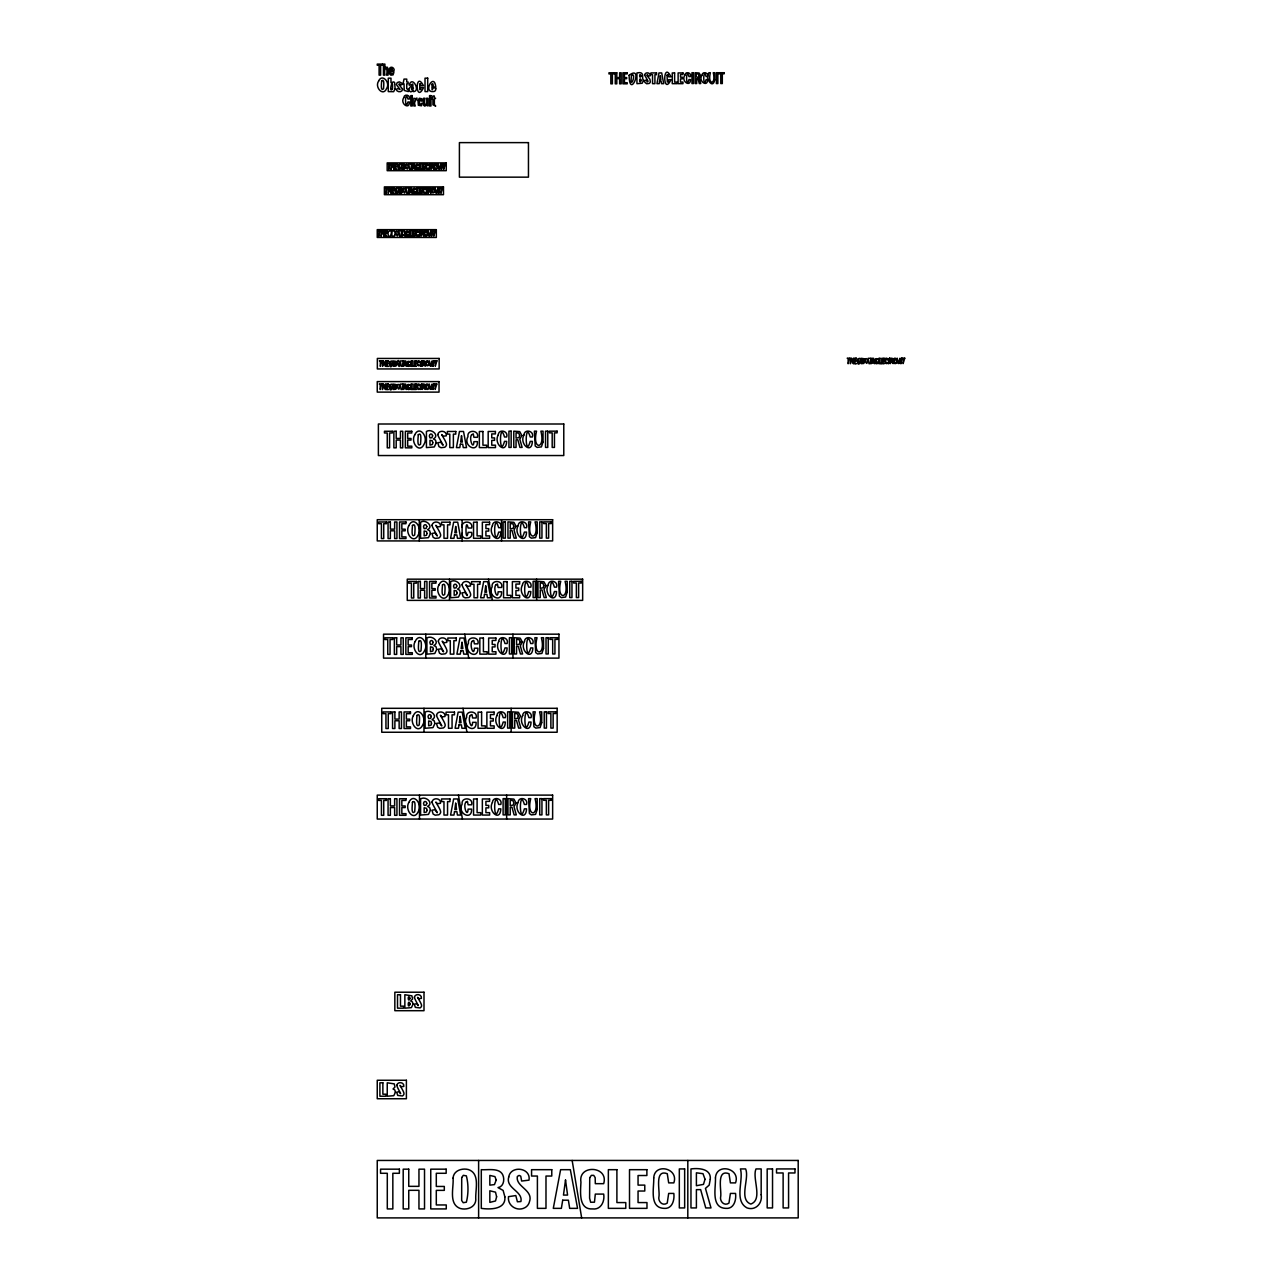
<?xml version="1.0" encoding="UTF-8"?>
<svg xmlns="http://www.w3.org/2000/svg" width="1282" height="1282" viewBox="0 0 1282 1282"><rect width="100%" height="100%" fill="white"/><g stroke="black" fill="none" stroke-linecap="round" stroke-linejoin="round"><path stroke-width="1.5" d="M462.113 527.367C460.879 519.851 473.811 520.62 471.584 528.024L468.106 528.024C465.222 515.14 465.366 545.539 468.106 532.367L471.584 532.367C473.875 539.786 460.959 540.78 462.113 533.184M488.474 579.16L492.432 600.377M572.157 1160.45L581.659 1217.9M464.757 634.173L468.715 658.115M462.978 708.305L466.92 732.246M458.459 795.112L462.417 819.054M687.809 1160.45L687.809 1217.9M536.661 579.16L536.661 600.377M512.944 634.173L512.944 658.115M511.149 708.305L511.149 732.246M506.646 795.112L506.646 819.054M501.534 519.707L501.534 540.924M478.619 1160.45L478.619 1217.9M462.113 519.707L462.113 540.924M449.485 579.16L449.485 600.377M425.784 634.173L425.784 658.115M423.989 708.305L423.989 732.246M419.278 519.707L419.278 540.924M419.486 795.112L419.486 819.054M417.98 100.333L418.349 105.252L421.474 105.797L422.307 103.073L419.551 104.707L419.406 99.916L420.48 99.243L421.009 101.038L422.307 101.038L421.874 98.762L419.358 98.249L417.98 100.333M389.375 69.34L389.52 73.843L390.834 75.173L393.077 74.869L393.878 72.401L391.154 74.036L390.786 71.231L393.895 71.231C395.481 67.706 389.824 65.238 389.375 69.34M430.768 234.269C430.127 238.949 425.368 233.388 427.884 230.68L429.326 235.567L430.768 230.68L430.768 234.269M437.915 191.499C437.274 196.162 432.515 190.617 435.031 187.909L436.473 192.797L437.915 187.909L437.915 191.499M440.704 167.509C440.063 172.173 435.303 166.612 437.819 163.904L439.261 168.791L440.704 163.904L440.704 167.509M432.226 364.409C431.585 369.088 426.842 363.527 429.342 360.819L430.8 365.707L432.226 360.819L432.226 364.409M432.13 387.581C431.473 392.244 426.73 386.683 429.246 383.991L430.688 388.863L432.13 383.991L432.13 387.581M537.206 532.655L535.588 537.607L531.341 538.136L529.402 536.773L528.569 521.886L530.732 521.886C525.892 540.78 539.898 540.78 535.059 521.886L537.206 521.886L537.206 532.655M543.039 441.937L541.405 446.889L537.158 447.418L535.219 446.056L534.386 431.169L536.549 431.169C531.726 450.062 545.731 450.062 540.892 431.169L543.039 431.169L543.039 441.937M543.52 648.484L541.885 653.435L537.639 653.964L535.7 652.602L534.866 637.715L537.03 637.715C532.206 656.608 546.212 656.608 541.373 637.715L543.52 637.715L543.52 648.484M541.725 722.615L540.107 727.567L535.844 728.096L533.905 726.734L533.072 711.847L535.251 711.847C530.411 730.74 544.417 730.74 539.578 711.847L541.725 711.847L541.725 722.615M537.206 809.407L535.588 814.374L531.341 814.903L529.402 813.525L528.569 798.638L530.732 798.638C525.892 817.531 539.898 817.531 535.059 798.638L537.206 798.638L537.206 809.407M567.221 592.092L565.602 597.059L561.356 597.588L559.401 596.21L558.567 581.323L560.747 581.323C555.907 600.216 569.913 600.216 565.074 581.323L567.221 581.323L567.221 592.092M714.699 79.901C712.84 90.093 704.715 77.641 708.93 72.721L710.372 72.721C707.151 85.317 716.494 85.317 713.257 72.721L714.699 72.721L714.699 79.901M761.171 1194.776C762.662 1203.125 755.675 1210.977 747.069 1207.932C733.721 1200.801 743.832 1180.289 740.419 1168.928L745.611 1168.928C749.762 1178.158 738.32 1199.535 750.819 1204.07C763.319 1199.551 751.877 1178.142 756.011 1168.928L761.171 1168.928L761.171 1194.776M900.06 361.78C899.419 366.444 894.676 360.899 897.192 358.191L898.634 363.078L900.06 358.191L900.06 361.78M403.814 97.656C399.567 103.602 409.695 110.268 409.391 101.967L407.964 101.967C404.824 112.608 404.743 88.746 407.964 99.034L409.391 99.034C410.865 94.948 404.038 93.378 403.814 97.656M415.849 231.93C413.926 239.141 422.371 234.702 416.586 234.846C415.048 233.148 417.868 229.302 417.916 232.619C420.48 231.962 415.961 228.965 415.849 231.93M422.996 189.159C421.073 196.37 429.534 191.931 423.749 192.076C422.211 190.377 425.031 186.531 425.063 189.848C427.627 189.191 423.108 186.194 422.996 189.159M425.784 165.17C423.861 172.381 432.306 167.942 426.521 168.07C424.983 166.372 427.803 162.526 427.851 165.843C430.415 165.186 425.896 162.189 425.784 165.17M424.422 231.93C422.499 239.141 430.944 234.702 425.159 234.846C423.621 233.148 426.441 229.302 426.489 232.619C429.053 231.962 424.534 228.965 424.422 231.93M417.307 362.069C416.185 368.687 422.836 364.328 418.06 364.985C416.522 363.287 419.342 359.441 419.39 362.758C421.954 362.101 417.419 359.104 417.307 362.069M417.195 385.241C415.288 392.452 423.733 388.013 417.948 388.158C416.41 386.443 419.23 382.597 419.278 385.93C421.842 385.273 417.307 382.276 417.195 385.241M431.569 189.159C430.432 195.809 437.114 191.371 432.322 192.076C430.784 190.377 433.604 186.531 433.637 189.848C436.2 189.191 431.681 186.194 431.569 189.159M434.358 165.17C432.435 172.381 440.88 167.942 435.095 168.07C433.556 166.372 436.377 162.526 436.425 165.843C438.989 165.186 434.47 162.189 434.358 165.17M425.88 362.069C424.759 368.687 431.409 364.328 426.634 364.985C425.095 363.287 427.916 359.441 427.964 362.758C430.528 362.101 425.993 359.104 425.88 362.069M425.768 385.241C423.861 392.452 432.306 388.013 426.521 388.158C424.983 386.443 427.803 382.597 427.851 385.93C430.415 385.273 425.88 382.276 425.768 385.241M492.432 525.636C487.32 534.45 500.3 545.779 500.813 532.094L498.666 532.094C493.394 550.667 493.314 509.595 498.666 527.703L500.813 527.703C503.009 521.582 492.769 519.21 492.432 525.636M498.265 434.918C493.137 443.732 506.134 455.062 506.646 441.377L504.499 441.377C499.211 459.95 499.147 418.877 504.499 436.986L506.646 436.986C508.842 430.864 498.602 428.492 498.265 434.918M498.746 641.465C493.618 650.278 506.614 661.608 507.127 647.923L504.98 647.923C499.692 666.496 499.627 625.424 504.98 643.532L507.127 643.532C509.323 637.41 499.083 635.039 498.746 641.465M496.951 715.596C491.823 724.41 504.82 735.74 505.332 722.054L503.185 722.054C497.913 740.627 497.833 699.555 503.185 717.664L505.332 717.664C507.528 711.542 497.288 709.17 496.951 715.596M492.432 802.404C487.32 811.218 500.3 822.531 500.813 808.846L498.666 808.846C493.394 827.435 493.314 786.347 498.666 804.455L500.813 804.455C503.009 798.333 492.769 795.962 492.432 802.404M518.152 525.636C513.04 534.45 526.021 545.779 526.533 532.094L524.386 532.094C519.114 550.667 519.034 509.595 524.386 527.703L526.533 527.703C528.729 521.582 518.489 519.21 518.152 525.636M523.985 434.918C518.857 443.732 531.854 455.062 532.367 441.377L530.219 441.377C524.931 459.95 524.867 418.877 530.219 436.986L532.367 436.986C534.562 430.864 524.322 428.492 523.985 434.918M522.447 585.089C517.319 593.903 530.315 605.216 530.828 591.531L528.681 591.531C523.409 610.12 523.328 569.032 528.681 587.14L530.828 587.14C533.024 581.018 522.784 578.647 522.447 585.089M524.466 641.465C519.338 650.278 532.334 661.608 532.847 647.923L530.7 647.923C525.428 666.496 525.348 625.424 530.7 643.532L532.847 643.532C535.043 637.41 524.803 635.039 524.466 641.465M522.671 715.596C517.543 724.41 530.54 735.74 531.052 722.054L528.905 722.054C523.633 740.627 523.553 699.555 528.905 717.664L531.052 717.664C533.248 711.542 523.008 709.17 522.671 715.596M518.152 802.404C513.04 811.218 526.021 822.531 526.533 808.846L524.386 808.846C519.114 827.435 519.034 786.347 524.386 804.455L526.533 804.455C528.729 798.333 518.489 795.962 518.152 802.404M548.167 585.089C543.039 593.903 556.035 605.216 556.548 591.531L554.401 591.531C549.129 610.12 549.049 569.032 554.401 587.14L556.548 587.14C558.744 581.018 548.504 578.647 548.167 585.089M684.844 75.221C680.598 81.167 690.726 87.833 690.437 79.532L688.995 79.532C685.854 90.173 685.774 66.311 688.995 76.599L690.437 76.599C691.895 72.513 685.069 70.943 684.844 75.221M701.991 75.221C697.745 81.167 707.872 87.833 707.584 79.532L706.142 79.532C703.001 90.173 702.921 66.311 706.142 76.599L707.584 76.599C709.042 72.513 702.216 70.943 701.991 75.221M653.724 1177.934C654.205 1187.436 648.868 1207.836 663.996 1208.365C672.297 1209.198 674.685 1199.952 673.819 1193.43L668.675 1193.43L667.233 1203.109C662.49 1206.49 657.666 1201.25 658.996 1196.282C659.893 1190.465 654.429 1168.799 667.281 1173.735L668.675 1182.885L673.819 1182.885C679.091 1168.19 654.525 1162.518 653.724 1177.934M715.452 1177.934C715.933 1187.436 710.597 1207.836 725.724 1208.365C734.025 1209.198 736.413 1199.952 735.548 1193.43L730.403 1193.43L728.961 1203.109C724.218 1206.49 719.41 1201.25 720.724 1196.282C721.622 1190.465 716.157 1168.799 729.009 1173.735L730.403 1182.885L735.548 1182.885C740.82 1168.19 716.253 1162.518 715.452 1177.934M885.141 359.441C883.218 366.652 891.679 362.213 885.894 362.357C884.356 360.659 887.176 356.813 887.224 360.13C889.788 359.473 885.253 356.476 885.141 359.441M893.714 359.441C891.791 366.652 900.252 362.213 894.467 362.357C892.929 360.659 895.749 356.813 895.798 360.13C898.362 359.473 893.826 356.476 893.714 359.441M390.85 68.956L390.786 70.446L392.452 70.446L392.18 68.411L390.85 68.956M406.955 231.898C406.522 235.872 407.147 235.6 408.894 234.173C409.615 236.321 406.009 237.122 405.769 234.959C403.958 227.827 412.099 233.18 406.955 231.898M414.102 189.127C413.669 193.101 414.294 192.829 416.041 191.403C416.762 193.534 413.173 194.351 412.916 192.188C411.105 185.105 419.23 190.361 414.102 189.127M416.89 165.138C416.458 169.112 417.083 168.823 418.829 167.397C419.551 169.544 415.945 170.346 415.705 168.182C413.894 161.099 422.018 166.356 416.89 165.138M408.413 362.037C407.98 366.011 408.621 365.739 410.352 364.312C411.073 366.46 407.484 367.261 407.243 365.098C405.4 357.95 413.573 363.335 408.413 362.037M408.317 385.209C407.884 389.183 408.509 388.911 410.256 387.485C410.977 389.616 407.372 390.417 407.131 388.254C405.32 381.155 413.445 386.459 408.317 385.209M471.6 434.822C468.651 438.428 473.443 450.927 473.923 441.649L477.417 441.649C477.978 453.7 462.642 445.96 467.946 436.649C466.712 429.133 479.644 429.903 477.417 437.306L473.923 437.306L473.266 433.845L471.6 434.822M472.08 641.369C469.132 644.974 473.923 657.474 474.404 648.195L477.898 648.195C478.458 660.246 463.123 652.506 468.427 643.195C467.193 635.68 480.125 636.449 477.898 643.852L474.404 643.852L473.747 640.391L472.08 641.369M470.286 715.5C467.337 719.106 472.129 731.605 472.625 722.327L476.103 722.327C476.664 734.378 461.328 726.638 466.632 717.327C465.398 709.827 478.33 710.581 476.103 717.984L472.625 717.984L471.952 714.523L470.286 715.5M465.783 802.292C462.818 805.913 467.626 818.413 468.106 809.118L471.584 809.118C472.145 821.169 456.809 813.429 462.113 804.135C460.879 796.619 473.811 797.388 471.584 804.792L468.106 804.792L467.449 801.314L465.783 802.292M495.781 584.977C492.833 588.598 497.64 601.098 498.121 591.803L501.599 591.803C502.159 603.854 486.823 596.114 492.128 586.819C490.894 579.304 503.826 580.073 501.599 587.477L498.121 587.477L497.448 583.999L495.781 584.977M589.736 1177.709L589.592 1198.141L590.633 1202.244L594.463 1202.196L595.313 1194.087L603.678 1194.087C604.944 1201.218 601.018 1210.048 592.54 1208.926C578.134 1209.807 580.586 1191.154 580.938 1182.1C577.99 1164.072 609.03 1165.915 603.678 1183.671L595.313 1183.671L595.168 1177.613L593.726 1175.354L591.371 1175.354L589.736 1177.709M667.073 75.157L667.329 81.968L668.387 81.968L668.627 79.708L670.951 79.708C662.762 97.079 662.618 59.661 670.951 76.808L668.627 76.808L668.178 74.5L667.073 75.157M876.263 359.409C875.814 363.383 876.455 363.11 878.186 361.684C878.907 363.816 875.318 364.617 875.077 362.469C873.298 355.402 881.343 360.611 876.263 359.409M395.176 234.574L394.519 235.952L391.891 236.16L391.891 230.792L394.712 231.225L395.176 234.574M402.324 191.803L401.667 193.181L399.039 193.39L399.039 188.021L401.859 188.454L402.324 191.803M405.112 167.798L404.455 169.176L401.827 169.384L401.827 164.016L404.647 164.449L405.112 167.798M396.635 364.713L395.978 366.091L393.366 366.299L393.366 360.931L396.17 361.364L396.635 364.713M396.523 387.869L395.882 389.247L393.254 389.456L393.254 384.087L396.058 384.536L396.523 387.869M436.249 442.819L434.278 446.969L426.425 447.594L426.425 431.473C431.601 428.108 439.918 435.72 433.38 438.941L435.511 440.111L436.249 442.819M430.415 533.536L428.46 537.687L420.592 538.312L420.592 522.191C425.768 518.825 434.085 526.437 427.563 529.658L429.694 530.828L430.415 533.536M395.433 1092.232L393.798 1095.693L387.244 1096.222L387.244 1082.793L394.279 1083.883L394.968 1087.056L393.045 1088.995L394.824 1089.988L395.433 1092.232M436.729 649.365L434.774 653.516L426.906 654.14L426.906 638.019C432.082 634.654 440.399 642.266 433.861 645.487L435.992 646.657L436.729 649.365M413.044 1004.191L411.41 1007.652L404.856 1008.165L404.856 994.736L411.891 995.842L412.58 999.015L410.657 1000.954L412.435 1001.947L413.044 1004.191M434.935 723.497L432.979 727.647L425.111 728.272L425.111 712.151C430.287 708.786 438.604 716.398 432.066 719.619L434.197 720.805L434.935 723.497M430.415 810.304L428.46 814.439L420.592 815.064L420.592 798.958C425.768 795.577 434.085 803.205 427.563 806.41L429.694 807.596L430.415 810.304M460.43 592.989L458.475 597.124L450.607 597.765L450.607 581.643C455.783 578.262 464.1 585.89 457.578 589.095L459.693 590.281L460.43 592.989M504.884 1196.907C506.005 1209.727 489.868 1209.599 481.295 1208.365L481.295 1169.681C488.362 1170.194 501.23 1167.085 503.441 1176.876C504.451 1181.123 502.977 1186.892 498.009 1187.597L503.121 1190.417L504.884 1196.907M643.5 80.494L642.186 83.25L636.946 83.667L636.946 72.93C645.519 71.183 641.08 77.689 643.5 80.494M864.469 362.069L863.812 363.463L861.2 363.671L861.2 358.303L864.004 358.736L864.469 362.069M378.623 81.103C374.328 87.176 383.206 96.871 386.523 88.666C390.834 82.593 381.956 72.978 378.623 81.103M395.128 88.811L393.654 91.679L388.27 91.599L388.27 78.17L390.978 78.17L390.978 82.721L393.574 81.92A1.715 1.715 0 0 1 394.648 82.689L395.128 88.811M387.981 231.962C388.206 244.862 395.545 226.305 387.981 231.962M395.128 189.191C395.353 202.091 402.692 183.534 395.128 189.191M397.917 165.186C398.141 178.102 405.481 159.545 397.917 165.186M389.44 362.101C389.664 375.001 397.003 356.444 389.44 362.101M389.327 385.257C389.568 398.173 396.907 379.616 389.327 385.257M414.663 434.983C410.288 442.146 419.502 454.469 424.134 444.053C428.541 436.89 419.31 424.679 414.663 434.983M408.83 525.7C404.455 532.863 413.669 545.187 418.317 534.77C422.707 527.607 413.477 515.396 408.83 525.7M415.144 641.529C410.769 648.692 419.983 661.015 424.614 650.599C429.021 643.436 419.791 631.225 415.144 641.529M413.349 715.66C408.974 722.84 418.188 735.147 422.836 724.731C427.227 717.583 417.996 705.356 413.349 715.66M408.83 802.468C404.455 809.631 413.669 821.954 418.317 811.538C422.707 804.375 413.477 792.164 408.83 802.468M438.845 585.153C434.47 592.316 443.684 604.639 448.331 594.223C452.722 587.06 443.492 574.849 438.845 585.153M453.059 1178.094C453.924 1187.597 448.203 1204.391 460.494 1208.557C466.92 1210.224 475.334 1207.436 475.814 1199.872C474.949 1190.401 480.718 1173.575 468.315 1169.537C461.953 1167.902 453.556 1170.578 453.059 1178.094M629.109 75.269C629.558 101.086 644.237 63.972 629.109 75.269M857.273 359.473C857.498 372.373 864.837 353.816 857.273 359.473M422.964 232.122C421.682 235.103 421.714 229.141 422.964 232.122M430.127 189.351C428.829 192.332 428.877 186.371 430.127 189.351M432.899 165.346C431.617 168.327 431.649 162.365 432.899 165.346M424.438 362.261C423.156 365.242 423.188 359.281 424.438 362.261M424.326 385.417C423.044 388.398 423.076 382.453 424.326 385.417M519.643 435.479L519.002 437.595L516.053 438.172L516.053 432.787L518.793 433.156L519.643 435.479M513.81 526.197L513.169 528.312L510.22 528.889L510.22 523.505L512.976 523.873L513.81 526.197M520.123 642.026L519.482 644.141L516.534 644.718L516.534 639.333L519.274 639.702L520.123 642.026M518.329 716.157L517.688 718.273L514.739 718.849L514.739 713.465L517.479 713.834L518.329 716.157M513.81 802.949L513.169 805.08L510.22 805.641L510.22 800.272L512.976 800.625L513.81 802.949M543.824 585.634L543.183 587.765L540.235 588.326L540.235 582.957L542.975 583.31L543.824 585.634M699.091 75.59C698.914 78.891 694.556 77.064 696.703 73.795L698.53 74.036L699.091 75.59M705.02 1179.28L703.481 1184.376L696.398 1185.722L696.398 1172.822L703.001 1173.687L705.02 1179.28M892.272 359.633C890.99 362.598 891.022 356.652 892.272 359.633M435.752 88.843L435.543 90.125A2.324 2.324 0 0 1 434.454 91.359C421.714 94.115 434.181 71.391 435.752 86.984L431.906 86.984L432.226 89.756L433.268 87.913L435.752 87.913L435.752 88.843M395.705 231.802C398.157 242.651 399.407 227.811 395.705 231.802M402.852 189.031C405.336 199.832 406.554 185.057 402.852 189.031M405.641 165.025C408.077 175.826 409.375 161.067 405.641 165.025M397.18 361.941L398.862 365.354L398.157 364.521C400.593 371.796 399.503 355.771 397.18 361.941M397.067 385.097C399.551 395.914 400.769 381.123 397.067 385.097M437.851 434.518C437.354 435.864 447.53 451.777 440.8 442.258L437.755 442.723L438.973 446.617L441.008 447.69L444.63 447.29A3.782 3.782 0 0 0 446.489 444.854C447.098 442.034 438.22 430.351 443.235 436.217L446.296 435.832C447.194 430.56 438.636 429.582 437.851 434.518M432.034 525.235C431.537 526.582 441.697 542.494 434.983 532.975L431.938 533.44L433.156 537.334L435.191 538.408L438.797 538.007A3.782 3.782 0 0 0 440.655 535.572C441.264 532.751 432.387 521.069 437.402 526.934L440.463 526.549C441.377 521.277 432.819 520.3 432.034 525.235M396.779 1085.309C397.116 1087.713 403.381 1097.793 399.231 1091.767L396.699 1092.152L397.708 1095.405L402.42 1095.966A3.157 3.157 0 0 0 403.974 1093.931C404.487 1091.575 397.083 1081.848 401.266 1086.735L403.814 1086.415C404.567 1082.024 397.436 1081.207 396.779 1085.309M438.332 641.064C437.835 642.41 448.011 658.323 441.28 648.804L438.252 649.269L439.47 653.163L441.489 654.237L445.11 653.836A3.782 3.782 0 0 0 446.969 651.4C447.578 648.58 438.7 636.898 443.716 642.763L446.777 642.378C447.674 637.106 439.117 636.128 438.332 641.064M414.39 997.268C414.727 999.672 420.977 1009.751 416.842 1003.726L414.31 1004.11L415.32 1007.364L420.031 1007.924A3.157 3.157 0 0 0 421.586 1005.889C422.082 1003.534 414.695 993.806 418.861 998.694L421.425 998.374C422.179 993.983 415.048 993.165 414.39 997.268M436.553 715.196C436.056 716.542 446.216 732.455 439.502 722.936L436.457 723.401L437.675 727.295L439.694 728.384L443.316 727.968A3.782 3.782 0 0 0 445.175 725.532C445.783 722.711 436.906 711.029 441.921 716.894L444.982 716.51C445.896 711.238 437.322 710.26 436.553 715.196M432.034 801.987C431.537 803.333 441.697 819.262 434.983 809.743L431.938 810.192L433.156 814.086L435.191 815.176L438.797 814.775A3.782 3.782 0 0 0 440.655 812.339C441.264 809.503 432.387 797.821 437.402 803.686L440.463 803.317C441.377 798.029 432.819 797.051 432.034 801.987M462.049 584.672C461.552 586.018 471.712 601.947 464.997 592.428L461.953 592.877L463.171 596.771L465.19 597.861L468.811 597.46A3.782 3.782 0 0 0 470.67 595.024C471.279 592.188 462.401 580.506 467.417 586.371L470.478 586.002C471.391 580.714 462.818 579.736 462.049 584.672M508.746 1176.972C505.284 1188.382 523.136 1191.09 520.925 1201.538L517.399 1201.779L515.813 1195.561L508.505 1196.667C507.207 1205.753 517.255 1211.971 524.979 1207.644A9.086 9.086 0 0 0 529.45 1201.795C533.729 1189.952 515.284 1186.779 517.351 1176.411L519.114 1175.418L520.732 1176.139L521.646 1181.043L529.001 1180.145C531.165 1167.469 510.621 1165.114 508.746 1176.972M644.574 74.949L648.083 81.247L647.218 81.984L646.545 80.125L644.509 80.429L644.894 82.368L646.673 83.747L649.093 83.474A2.516 2.516 0 0 0 650.327 81.856L649.926 79.26L646.817 75.35L647.458 74.516L648.163 76.087L650.198 75.83C650.807 72.321 645.102 71.664 644.574 74.949M865.013 359.313C867.465 370.097 868.715 355.338 865.013 359.313M381.635 80.91C381.715 82.256 380.161 92 383.526 88.875C383.462 87.545 384.953 77.785 381.635 80.91M396.33 189.111L396.699 192.621L396.33 189.111M399.119 165.106L399.487 168.631L399.119 165.106M390.641 362.021L391.01 365.53L390.641 362.021M390.529 385.193L390.914 388.702L390.529 385.193M418.269 434.758C418.365 436.377 416.506 448.075 420.528 444.309C420.464 442.723 422.243 431.008 418.269 434.758M412.435 525.476C412.548 527.094 410.673 538.793 414.711 535.027C414.631 533.44 416.426 521.726 412.435 525.476M418.749 641.304C418.845 642.923 416.987 654.621 421.009 650.855C420.945 649.269 422.723 637.555 418.749 641.304M416.954 715.436C417.051 717.055 415.192 728.753 419.23 724.987C419.15 723.401 420.945 711.702 416.954 715.436M412.435 802.244C412.548 803.846 410.673 815.56 414.711 811.794C414.631 810.192 416.426 798.494 412.435 802.244M442.45 584.929C442.562 586.531 440.688 598.245 444.726 594.479C444.646 592.877 446.44 581.179 442.45 584.929M461.712 1177.565L461.664 1200.481L463.235 1202.708L466.344 1202.196C468.523 1194.039 468.523 1184.007 466.344 1175.85L463.315 1175.338L461.712 1177.565M631.513 75.125C629.318 92.657 637.17 72.161 631.513 75.125M858.475 359.393L858.844 362.902L858.475 359.393M411.794 84.628L409.198 85.221C412.179 74.677 421.073 91.695 413.285 91.599C413.621 88.698 411.121 93.73 409.567 91.038C407.772 88.618 410.544 86.006 412.948 85.67L412.724 83.987L411.794 84.628M419.727 84.163L419.807 89.676L420.817 89.532L420.881 87.689L423.493 87.689C415.352 104.563 414.903 69.308 423.493 85.75L420.881 85.75L420.592 83.779L419.727 84.163M401.17 191.771C400.032 194.383 400.256 189.079 401.17 191.771M403.958 167.782C402.82 170.394 403.029 165.074 403.958 167.782M395.481 364.681C394.343 367.293 394.568 361.989 395.481 364.681M395.385 387.853C394.247 390.465 394.455 385.145 395.385 387.853M432.803 442.755L432.355 444.517L429.983 445.11L429.983 440.271L432.338 440.848L432.803 442.755M426.986 533.472L426.521 535.235L424.15 535.828L424.15 530.988L426.521 531.565L426.986 533.472M433.284 649.301L432.835 651.064L430.464 651.657L430.464 646.817L432.835 647.394L433.284 649.301M431.489 723.433L431.04 725.195L428.669 725.788L428.669 720.949L431.04 721.526L431.489 723.433M426.986 810.24L426.521 811.987L424.15 812.58L424.15 807.756L426.521 808.317L426.986 810.24M410.176 1004.143C407.323 1010.665 407.868 997.38 410.176 1004.143M457.001 592.925L456.536 594.672L454.165 595.265L454.165 590.441L456.536 591.002L457.001 592.925M496.615 1196.763L495.525 1200.962L489.836 1202.388L489.836 1190.786L495.509 1192.164L496.615 1196.763M641.208 80.446C638.917 85.67 639.349 75.029 641.208 80.446M863.331 362.053C862.177 364.665 862.401 359.345 863.331 362.053M423.701 232.122L423.797 236.096L422.355 233.564L421.009 236.096L421.009 230.68L422.996 230.824L423.701 232.122M430.848 189.351L430.944 193.326L429.518 190.794L428.172 193.326L428.172 187.909L430.159 188.053L430.848 189.351M433.637 165.346L433.733 169.32L432.29 166.788L430.944 169.32L430.944 163.904L432.931 164.064L433.637 165.346M425.159 362.261L425.255 366.235L423.829 363.703L422.483 366.235L422.483 360.819L424.47 360.963L425.159 362.261M425.063 385.417L425.159 389.408L423.717 386.86L422.371 389.408L422.371 383.991L424.358 384.135L425.063 385.417M521.822 435.479L519.819 439.261L522.127 447.418L519.947 447.418L517.816 439.79L516.053 439.79L516.053 447.418L513.778 447.418L513.778 431.169L519.739 431.601L521.822 435.479M516.005 526.197L514.002 529.979L516.309 538.136L514.114 538.136L511.983 530.508L510.22 530.508L510.22 538.136L507.96 538.136L507.96 521.886L513.922 522.319L516.005 526.197M522.319 642.026L520.3 645.808L522.607 653.964L520.428 653.964L518.297 646.336L516.534 646.336L516.534 653.964L514.258 653.964L514.258 637.715L520.22 638.148L522.319 642.026M520.524 716.157L518.505 719.939L520.812 728.096L518.633 728.096L516.502 720.468L514.739 720.468L514.739 728.096L512.48 728.096L512.48 711.847L518.425 712.279L520.524 716.157M516.005 802.949L514.002 806.747L516.309 814.887L514.114 814.887L511.983 807.259L510.22 807.259L510.22 814.887L507.96 814.887L507.96 798.638L513.922 799.087L516.005 802.949M546.02 585.634L544.017 589.432L546.324 597.572L544.129 597.572L541.998 589.944L540.235 589.944L540.235 597.572L537.975 597.572L537.975 581.323L543.937 581.772L546.02 585.634M700.549 75.59L699.219 78.122L700.757 83.554L699.299 83.554L697.873 78.474L696.703 78.474L696.703 83.554L695.197 83.554L695.197 72.721L699.171 73.01L700.549 75.59M710.276 1179.28L709.17 1185.113L705.453 1188.382L710.997 1207.932L705.741 1207.932L700.645 1189.632L696.398 1189.632L696.398 1207.932L690.966 1207.932L690.966 1168.928C698.498 1167.934 711.334 1168.559 710.276 1179.28M892.993 359.633L893.105 363.607L891.663 361.059L890.317 363.607L890.317 358.191L892.304 358.335L892.993 359.633M392.42 88.955C388.174 94.355 393.446 74.244 392.42 88.955M432.002 84.227L431.906 85.718L433.268 85.718L432.931 83.859L432.002 84.227M402.548 89.163C402.452 92.657 396.875 92.496 396.154 89.371L397.997 88.554L400.032 89.452L396.362 84.5L397.244 82.593L399.327 81.856L401.987 83.282L402.436 84.324L400.657 85.125L399.68 83.795L398.798 84.291L402.548 89.163M413.525 165.442L413.814 167.541L413.525 165.442M410.737 189.448L410.464 191.547L410.737 189.448M405.064 362.357L405.336 364.457L405.064 362.357M404.952 385.529L405.24 387.613L404.952 385.529M461.52 435.784L460.655 442.066L462.369 442.066L461.52 435.784M455.687 526.501L454.838 532.783L456.552 532.783L455.687 526.501M462.001 642.33L461.135 648.612L462.85 648.612L462.001 642.33M460.206 716.462L459.357 722.744L461.055 722.744L460.206 716.462M455.687 803.253L454.838 809.535L456.552 809.535L455.687 803.253M485.702 585.938L484.852 592.22L486.551 592.22L485.702 585.938M660.342 75.798L659.781 79.981L660.919 79.981L660.342 75.798M565.522 1180.001L563.471 1195.08L567.573 1195.08L565.522 1180.001M872.898 359.729L873.186 361.828L872.898 359.729M403.894 165.458C403.045 167.766 402.852 163.295 403.894 165.458M401.122 189.464C400.144 191.787 400.112 187.284 401.122 189.464M395.433 362.373C394.471 364.681 394.423 360.21 395.433 362.373M395.321 385.529C394.359 387.869 394.327 383.366 395.321 385.529M432.627 435.8L431.906 437.691L429.983 437.931C427.739 434.342 432.114 432.194 432.627 435.8M426.81 526.517L426.089 528.408L424.15 528.649C421.922 525.059 426.281 522.912 426.81 526.517M433.108 642.346L432.403 644.237L430.464 644.477C428.22 640.888 432.595 638.74 433.108 642.346M431.313 716.478L430.608 718.369L428.669 718.609C426.425 715.019 430.8 712.872 431.313 716.478M426.81 803.269L426.089 805.16L424.15 805.4C421.922 801.827 426.281 799.68 426.81 803.269M456.809 585.954L456.104 587.845L454.165 588.085C451.937 584.512 456.296 582.365 456.809 585.954M410.032 998.341C407.884 1004.11 407.404 992.957 410.032 998.341M641.096 75.814C639.365 80.413 638.981 71.504 641.096 75.814M496.198 1180.049L494.467 1184.584L489.836 1185.161L489.836 1175.418L494.948 1176.604L496.198 1180.049M863.267 359.729C862.225 362.069 862.289 357.566 863.267 359.729M411.538 88.25C410.897 91.294 414.743 89.339 412.948 86.856L411.538 88.25M413.141 168.246L411.826 169.384L412.852 164.016L414.198 164.016L415.208 169.384L413.141 168.246M403.205 235.023L401.891 236.16L402.917 230.792L404.263 230.792L405.256 236.16L403.205 235.023M410.352 192.252L409.054 193.39L410.064 188.021L411.41 188.021L412.419 193.39L410.352 192.252M404.663 365.162L403.365 366.299L404.375 360.931L405.721 360.931L406.731 366.299L404.663 365.162M404.567 388.334L403.253 389.456L404.263 384.087L405.625 384.087L406.618 389.456L404.567 388.334M460.35 444.197L459.789 447.594L456.424 447.594L459.469 431.473L463.523 431.473L466.536 447.594L463.251 447.594L462.706 444.197L460.35 444.197M454.517 534.914L453.956 538.312L450.591 538.312L453.636 522.191L457.706 522.191L460.703 538.312L457.418 538.312L456.889 534.914L454.517 534.914M460.831 650.743L460.27 654.14L456.905 654.14L459.95 638.019L464.004 638.019L467.017 654.14L463.731 654.14L463.187 650.743L460.831 650.743M459.036 724.875L458.475 728.272L455.11 728.272L458.155 712.151L462.209 712.151L465.222 728.272L461.937 728.272L461.392 724.875L459.036 724.875M484.532 594.351L483.971 597.765L480.606 597.765L483.651 581.643L487.705 581.643L490.718 597.765L487.432 597.765L486.904 594.351L484.532 594.351M454.517 811.666L453.956 815.064L450.591 815.064L453.636 798.958L457.706 798.958L460.703 815.064L457.418 815.064L456.889 811.666L454.517 811.666M659.557 81.407L659.188 83.667L656.945 83.667L658.98 72.93L661.688 72.93L663.691 83.667L661.496 83.667L661.143 81.407L659.557 81.407M562.702 1200.192L561.372 1208.365L553.295 1208.365L560.603 1169.681L570.346 1169.681L577.557 1208.365L569.673 1208.365L568.391 1200.192L562.702 1200.192M872.497 362.534L871.199 363.671L872.209 358.303L873.571 358.303L874.564 363.671L872.497 362.534M415.688 98.762L413.83 98.249L413.83 105.989L415.256 105.989C412.964 101.326 416.874 100.108 417.067 98.169A1.731 1.731 0 0 0 415.688 98.762M385.786 67.433L384.904 68.09L384.904 64.1L383.446 64.1L383.446 75.141L384.904 75.141C383.414 65.799 388.446 66.344 386.603 75.141L388.061 75.141L388.061 68.763L387.292 67.209L385.786 67.433M426.569 105.22L424.679 106.102L423.621 105.252L423.525 98.249L424.951 98.249C423.204 106.839 427.98 107.48 426.569 98.249L427.996 98.249L427.996 105.989L426.569 105.22M408.317 89.452L406.747 88.73L406.747 83.795L408.109 83.795L408.109 82.016L406.747 82.016L406.747 79.099L404.006 79.099L403.077 83.795L404.006 83.795L404.231 90.477L408.317 91.567L408.317 89.452M435.576 106.021L432.947 104.771L432.915 99.211L432.098 99.211L432.915 95.99L434.342 95.99L434.342 98.249L435.592 98.249L434.342 99.211L434.374 104.547L435.576 106.021M382.469 64.1L377.245 64.1L377.245 65.238L379.103 65.238L379.103 75.141L380.642 75.141L380.642 65.238L382.469 65.238L382.469 64.1M693.434 72.721L691.96 72.721L691.96 83.554L693.434 83.554L693.434 72.721M717.856 72.721L716.366 72.721L716.366 83.554L717.856 83.554L717.856 72.721M724.09 72.721L718.962 72.721L718.962 73.843L720.788 73.843L720.788 83.554L722.311 83.554L722.311 73.843L724.09 73.843L724.09 72.721M614.19 72.786L608.966 72.786L608.966 73.923L610.841 73.923L610.841 83.827L612.379 83.827L612.379 73.923L614.19 73.923L614.19 72.786M616.802 72.786L615.264 72.786L615.264 83.827L616.802 83.827L616.802 78.667L619.639 78.667L619.639 83.827L621.177 83.827L621.177 72.786L619.639 72.786L619.639 77.561L616.802 77.561L616.802 72.786M627.186 72.786L622.908 72.786L622.908 83.827L627.218 83.827L627.218 82.721L624.446 82.721L624.446 78.683L626.674 78.683L626.674 77.577L624.446 77.577L624.446 73.923L627.186 73.923L627.186 72.786M656.528 72.93L650.919 72.93L650.919 74.693L652.538 74.693L652.538 83.667L654.926 83.667L654.926 74.693L656.528 74.693L656.528 72.93M674.62 72.93L672.249 72.93L672.249 83.667L677.088 83.667L677.088 82.064L674.62 82.064L674.62 72.93M682.953 72.93L678.114 72.93L678.114 83.667L682.969 83.667L682.969 82.064L680.486 82.064L680.486 78.859L682.361 78.859L682.361 77.208L680.486 77.208L680.486 74.548L682.953 74.548L682.953 72.93M427.707 78.17L425.015 78.17L425.015 91.599L427.707 91.599L427.707 78.17M412.243 95.605L410.817 95.605L410.817 97.112L412.243 97.112L412.243 95.605M430.976 95.605L429.55 95.605L429.55 97.112L430.976 97.112L430.976 95.605M412.243 98.249L410.817 98.249L410.817 105.989L412.243 105.989L412.243 98.249M430.976 98.249L429.55 98.249L429.55 105.989L430.976 105.989L430.976 98.249M528.456 142.623L459.405 142.623L459.405 177.156L528.456 177.156L528.456 142.623M446.264 162.894L387.18 162.894L387.18 170.682L446.264 170.682L446.264 162.894M390.449 163.936L387.837 163.936L388.783 164.513L388.783 169.464L390.449 163.936M391.763 163.936L390.978 169.464L391.763 166.884L393.173 166.884L393.943 169.464L393.943 163.936L393.173 166.323L391.763 166.323L391.763 163.936M396.955 163.936L394.808 163.936L394.808 169.464L396.971 169.464L395.577 168.92L395.577 166.884L396.699 166.884L395.577 164.513L396.955 163.936M411.618 164.016L408.814 164.016L409.615 169.384L410.817 169.384L411.618 164.016M420.672 164.016L419.47 164.016L419.47 169.384L421.89 169.384L420.672 168.583L420.672 164.016M424.823 164.016L422.419 164.016L422.419 169.384L424.839 169.384L423.605 168.583L423.605 166.981L424.534 166.981L423.605 164.833L424.823 164.016M430.079 163.904L429.326 169.32L430.079 163.904M442.274 163.904L441.537 169.32L442.274 163.904M445.399 163.904L442.835 163.904L443.748 164.465L443.748 169.32L445.399 163.904M443.476 186.884L384.392 186.884L384.392 194.688L443.476 194.688L443.476 186.884M387.661 187.941L385.049 187.941L385.994 188.518L385.994 193.47L387.661 187.941M388.975 187.941L388.206 193.47L388.975 190.89L390.385 190.89L391.154 193.47L391.154 187.941L390.385 190.329L388.975 190.329L388.975 187.941M394.167 187.941L392.02 187.941L392.02 193.47L394.183 193.47L392.789 192.909L392.789 190.89L393.911 190.89L392.789 188.518L394.167 187.941M408.83 188.021L406.025 188.021L406.843 193.39L408.029 193.39L408.83 188.021M417.884 188.021L416.698 188.021L416.698 193.39L419.118 193.39L417.884 192.588L417.884 188.021M422.05 188.021L419.631 188.021L419.631 193.39L422.05 193.39L420.817 192.588L420.817 190.986L421.746 190.986L420.817 188.823L422.05 188.021M427.291 187.909L426.553 193.326L427.291 187.909M439.502 187.909L438.748 193.326L439.502 187.909M442.611 187.909L440.047 187.909L440.96 188.47L440.96 193.326L442.611 187.909M436.329 229.654L377.245 229.654L377.245 237.458L436.329 237.458L436.329 229.654M380.514 230.712L377.902 230.712L378.831 231.289L378.831 236.241L380.514 230.712M381.812 230.712L381.042 236.241L381.812 233.661L383.238 233.661L384.007 236.241L384.007 230.712L383.238 233.1L381.812 233.1L381.812 230.712M387.02 230.712L384.872 230.712L384.872 236.241L387.036 236.241L385.642 235.696L385.642 233.661L386.763 233.661L385.642 231.289L387.02 230.712M401.683 230.792L398.878 230.792L399.68 236.16L400.881 236.16L401.683 230.792M410.721 230.792L409.535 230.792L409.535 236.16L411.955 236.16L410.721 235.359L410.721 230.792M414.887 230.792L412.483 230.792L412.483 236.16L414.903 236.16L413.669 235.359L413.669 233.757L414.599 233.757L413.669 231.593L414.887 230.792M420.143 230.68L419.39 236.096L420.143 230.68M432.338 230.68L431.601 236.096L432.338 230.68M435.463 230.68L432.899 230.68L433.813 231.241L433.813 236.096L435.463 230.68M849.822 358.223L847.21 358.223L848.139 358.8L848.139 363.751L849.822 358.223M851.12 358.223L850.351 363.751L851.12 361.155L852.546 361.155L853.315 363.751L853.315 358.223L852.546 360.611L851.12 360.611L851.12 358.223M856.312 358.223L854.181 358.223L854.181 363.751L856.328 363.751L854.95 363.191L854.95 361.171L856.056 361.171L854.95 358.8L856.312 358.223M889.436 358.191L888.698 363.607L889.436 358.191M901.647 358.191L900.909 363.607L901.647 358.191M904.755 358.191L902.207 358.191L903.121 358.752L903.121 363.607L904.755 358.191M439.149 358.447L377.341 358.447L377.341 368.944L439.149 368.944L439.149 358.447M870.991 358.303L868.186 358.303L868.988 363.671L870.174 363.671L870.991 358.303M880.029 358.303L878.843 358.303L878.843 363.671L881.263 363.671L880.029 362.87L880.029 358.303M884.195 358.303L881.776 358.303L881.776 363.671L884.211 363.671L882.961 362.87L882.961 361.268L883.907 361.268L882.961 359.104L884.195 358.303M381.988 360.851L379.376 360.851L380.305 361.428L380.305 366.38L381.988 360.851M383.286 360.851L382.517 366.38L383.286 363.8L384.696 363.8L385.481 366.38L385.481 360.851L384.696 363.239L383.286 363.239L383.286 360.851M388.478 360.851L386.347 360.851L386.347 366.38L388.494 366.38L387.116 365.835L387.116 363.8L388.222 363.8L387.116 361.428L388.478 360.851M421.602 360.819L420.865 366.235L421.602 360.819M433.813 360.819L433.06 366.235L433.813 360.819M436.922 360.819L434.358 360.819L435.287 361.38L435.287 366.235L436.922 360.819M403.141 360.931L400.337 360.931L401.154 366.299L402.34 366.299L403.141 360.931M412.195 360.931L411.009 360.931L411.009 366.299L413.429 366.299L412.195 365.498L412.195 360.931M416.362 360.931L413.942 360.931L413.942 366.299L416.378 366.299L415.128 365.498L415.128 363.896L416.073 363.896L415.128 361.732L416.362 360.931M439.037 381.603L377.245 381.603L377.245 392.116L439.037 392.116L439.037 381.603M381.876 384.023L379.264 384.023L380.193 384.584L380.193 389.536L381.876 384.023M383.174 384.023L382.405 389.536L383.174 386.956L384.6 386.956L385.369 389.536L385.369 384.023L384.6 386.411L383.174 386.411L383.174 384.023M388.382 384.023L386.235 384.023L386.235 389.536L388.382 389.536L387.004 388.991L387.004 386.972L388.109 386.972L387.004 384.584L388.382 384.023M403.045 384.087L400.24 384.087L401.042 389.456L402.244 389.456L403.045 384.087M412.083 384.087L410.897 384.087L410.897 389.456L413.317 389.456L412.083 388.654L412.083 384.087M416.249 384.087L413.846 384.087L413.846 389.456L416.265 389.456L415.031 388.654L415.031 387.052L415.961 387.052L415.031 384.904L416.249 384.087M421.506 383.991L420.752 389.408L421.506 383.991M433.701 383.991L432.963 389.408L433.701 383.991M436.825 383.991L434.261 383.991L435.175 384.552L435.175 389.408L436.825 383.991M563.776 424.005L378.382 424.005L378.382 455.543L563.776 455.543L563.776 424.005M511.149 431.169L508.922 431.169L508.922 447.418L511.149 447.418L511.149 431.169M547.767 431.169L545.539 431.169L545.539 447.418L547.767 447.418L547.767 431.169M557.125 431.169L549.433 431.169L549.433 432.851L552.189 432.851L552.189 447.418L554.449 447.418L554.449 432.851L557.125 432.851L557.125 431.169M392.292 431.265L384.456 431.265L384.456 432.979L387.26 432.979L387.26 447.835L389.568 447.835L389.568 432.979L392.292 432.979L392.292 431.265M396.202 431.265L393.878 431.265L393.878 447.835L396.202 447.835L396.202 440.079L400.449 440.079L400.449 447.835L402.756 447.835L402.756 431.265L400.449 431.265L400.449 438.428L396.202 438.428L396.202 431.265M411.778 431.265L405.368 431.265L405.368 447.835L411.826 447.835L411.826 446.168L407.676 446.168L407.676 440.095L411.009 440.095L411.009 438.46L407.676 438.46L407.676 432.979L411.778 432.979L411.778 431.265M455.783 431.473L447.37 431.473L447.37 434.117L449.806 434.117L449.806 447.594L453.379 447.594L453.379 434.117L455.783 434.117L455.783 431.473M482.929 431.473L479.356 431.473L479.356 447.594L486.615 447.594L486.615 445.191L482.929 445.191L482.929 431.473M495.413 431.473L488.17 431.473L488.17 447.594L495.461 447.594L495.461 445.191L491.743 445.191L491.743 440.367L494.548 440.367L494.548 437.899L491.743 437.899L491.743 433.909L495.413 433.909L495.413 431.473M552.638 519.707L377.245 519.707L377.245 540.924L552.638 540.924L552.638 519.707M386.459 521.982L378.623 521.982L378.623 523.697L381.427 523.697L381.427 538.552L383.735 538.552L383.735 523.697L386.459 523.697L386.459 521.982M390.369 521.982L388.061 521.982L388.061 538.552L390.369 538.552L390.369 530.796L394.632 530.796L394.632 538.552L396.939 538.552L396.939 521.982L394.632 521.982L394.632 529.145L390.369 529.145L390.369 521.982M405.961 521.982L399.535 521.982L399.535 538.552L405.993 538.552L405.993 536.886L401.843 536.886L401.843 530.812L405.176 530.812L405.176 529.178L401.843 529.178L401.843 523.697L405.961 523.697L405.961 521.982M505.332 521.886L503.105 521.886L503.105 538.136L505.332 538.136L505.332 521.886M541.949 521.886L539.722 521.886L539.722 538.136L541.949 538.136L541.949 521.886M551.292 521.886L543.616 521.886L543.616 523.569L546.356 523.569L546.356 538.136L548.632 538.136L548.632 523.569L551.292 523.569L551.292 521.886M449.966 522.191L441.537 522.191L441.537 524.835L443.973 524.835L443.973 538.312L447.546 538.312L447.546 524.835L449.966 524.835L449.966 522.191M477.096 522.191L473.539 522.191L473.539 538.312L480.798 538.312L480.798 535.908L477.096 535.908L477.096 522.191M489.596 522.191L482.353 522.191L482.353 538.312L489.628 538.312L489.628 535.908L485.91 535.908L485.91 531.085L488.714 531.085L488.714 528.617L485.91 528.617L485.91 524.626L489.596 524.626L489.596 522.191M582.653 579.16L407.259 579.16L407.259 600.377L582.653 600.377L582.653 579.16M416.474 581.419L408.637 581.419L408.637 583.15L411.442 583.15L411.442 597.989L413.749 597.989L413.749 583.15L416.474 583.15L416.474 581.419M420.384 581.419L418.076 581.419L418.076 597.989L420.384 597.989L420.384 590.249L424.63 590.249L424.63 597.989L426.954 597.989L426.954 581.419L424.63 581.419L424.63 588.582L420.384 588.582L420.384 581.419M435.976 581.419L429.55 581.419L429.55 597.989L436.008 597.989L436.008 596.338L431.858 596.338L431.858 590.265L435.191 590.265L435.191 588.63L431.858 588.63L431.858 583.15L435.976 583.15L435.976 581.419M535.347 581.323L533.12 581.323L533.12 597.572L535.347 597.572L535.347 581.323M571.964 581.323L569.737 581.323L569.737 597.572L571.964 597.572L571.964 581.323M581.307 581.323L573.615 581.323L573.615 583.006L576.371 583.006L576.371 597.572L578.631 597.572L578.631 583.006L581.307 583.006L581.307 581.323M479.981 581.643L471.552 581.643L471.552 584.288L473.987 584.288L473.987 597.765L477.561 597.765L477.561 584.288L479.981 584.288L479.981 581.643M507.111 581.643L503.554 581.643L503.554 597.765L510.813 597.765L510.813 595.345L507.111 595.345L507.111 581.643M519.611 581.643L512.367 581.643L512.367 597.765L519.643 597.765L519.643 595.345L515.925 595.345L515.925 590.537L518.729 590.537L518.729 588.069L515.925 588.069L515.925 584.063L519.611 584.063L519.611 581.643M558.952 634.173L383.542 634.173L383.542 658.115L558.952 658.115L558.952 634.173M392.773 637.811L384.937 637.811L384.937 639.526L387.741 639.526L387.741 654.381L390.048 654.381L390.048 639.526L392.773 639.526L392.773 637.811M396.683 637.811L394.359 637.811L394.359 654.381L396.683 654.381L396.683 646.625L400.929 646.625L400.929 654.381L403.237 654.381L403.237 637.811L400.929 637.811L400.929 644.974L396.683 644.974L396.683 637.811M412.275 637.811L405.849 637.811L405.849 654.381L412.307 654.381L412.307 652.714L408.157 652.714L408.157 646.641L411.49 646.641L411.49 645.006L408.157 645.006L408.157 639.526L412.275 639.526L412.275 637.811M511.63 637.715L509.403 637.715L509.403 653.964L511.63 653.964L511.63 637.715M548.247 637.715L546.02 637.715L546.02 653.964L548.247 653.964L548.247 637.715M557.606 637.715L549.914 637.715L549.914 639.398L552.67 639.398L552.67 653.964L554.93 653.964L554.93 639.398L557.606 639.398L557.606 637.715M456.264 638.019L447.851 638.019L447.851 640.663L450.286 640.663L450.286 654.14L453.86 654.14L453.86 640.663L456.264 640.663L456.264 638.019M483.41 638.019L479.837 638.019L479.837 654.14L487.112 654.14L487.112 651.737L483.41 651.737L483.41 638.019M495.894 638.019L488.65 638.019L488.65 654.14L495.942 654.14L495.942 651.737L492.224 651.737L492.224 646.913L495.028 646.913L495.028 644.445L492.224 644.445L492.224 640.455L495.894 640.455L495.894 638.019M557.157 708.305L381.748 708.305L381.748 732.246L557.157 732.246L557.157 708.305M509.851 711.847L507.624 711.847L507.624 728.096L509.851 728.096L509.851 711.847M546.452 711.847L544.225 711.847L544.225 728.096L546.452 728.096L546.452 711.847M555.811 711.847L548.119 711.847L548.119 713.529L550.875 713.529L550.875 728.096L553.135 728.096L553.135 713.529L555.811 713.529L555.811 711.847M390.978 711.943L383.142 711.943L383.142 713.657L385.946 713.657L385.946 728.513L388.254 728.513L388.254 713.657L390.978 713.657L390.978 711.943M394.888 711.943L392.564 711.943L392.564 728.513L394.888 728.513L394.888 720.756L399.135 720.756L399.135 728.513L401.458 728.513L401.458 711.943L399.135 711.943L399.135 719.106L394.888 719.106L394.888 711.943M410.48 711.943L404.054 711.943L404.054 728.513L410.512 728.513L410.512 726.862L406.362 726.862L406.362 720.772L409.695 720.772L409.695 719.138L406.362 719.138L406.362 713.657L410.48 713.657L410.48 711.943M454.469 712.151L446.056 712.151L446.056 714.811L448.492 714.811L448.492 728.272L452.065 728.272L452.065 714.811L454.469 714.811L454.469 712.151M481.615 712.151L478.058 712.151L478.058 728.272L485.317 728.272L485.317 725.868L481.615 725.868L481.615 712.151M494.099 712.151L486.872 712.151L486.872 728.272L494.147 728.272L494.147 725.868L490.429 725.868L490.429 721.045L493.233 721.045L493.233 718.577L490.429 718.577L490.429 714.587L494.099 714.587L494.099 712.151M552.638 795.112L377.245 795.112L377.245 819.054L552.638 819.054L552.638 795.112M505.332 798.638L503.105 798.638L503.105 814.887L505.332 814.887L505.332 798.638M541.949 798.638L539.722 798.638L539.722 814.887L541.949 814.887L541.949 798.638M551.292 798.638L543.616 798.638L543.616 800.321L546.356 800.321L546.356 814.887L548.632 814.887L548.632 800.321L551.292 800.321L551.292 798.638M386.459 798.734L378.623 798.734L378.623 800.449L381.427 800.449L381.427 815.304L383.735 815.304L383.735 800.449L386.459 800.449L386.459 798.734M390.369 798.734L388.061 798.734L388.061 815.304L390.369 815.304L390.369 807.564L394.632 807.564L394.632 815.304L396.939 815.304L396.939 798.734L394.632 798.734L394.632 805.897L390.369 805.897L390.369 798.734M405.961 798.734L399.535 798.734L399.535 815.304L405.993 815.304L405.993 813.653L401.843 813.653L401.843 807.58L405.176 807.58L405.176 805.945L401.843 805.945L401.843 800.449L405.961 800.449L405.961 798.734M449.966 798.958L441.537 798.958L441.537 801.603L443.973 801.603L443.973 815.064L447.546 815.064L447.546 801.603L449.966 801.603L449.966 798.958M477.096 798.958L473.539 798.958L473.539 815.064L480.798 815.064L480.798 812.66L477.096 812.66L477.096 798.958M489.596 798.958L482.353 798.958L482.353 815.064L489.628 815.064L489.628 812.66L485.91 812.66L485.91 807.852L488.714 807.852L488.714 805.384L485.91 805.384L485.91 801.378L489.596 801.378L489.596 798.958M424.005 992.22L394.84 992.22L394.84 1010.697L424.005 1010.697L424.005 992.22M400.481 994.736L397.516 994.736L397.516 1008.165L403.574 1008.165L403.574 1006.162L400.481 1006.162L400.481 994.736M406.394 1080.261L377.245 1080.261L377.245 1098.738L406.394 1098.738L406.394 1080.261M382.869 1082.793L379.905 1082.793L379.905 1096.222L385.962 1096.222L385.962 1094.203L382.869 1094.203L382.869 1082.793M798.205 1160.45L377.245 1160.45L377.245 1217.9L798.205 1217.9L798.205 1160.45M684.652 1168.928L679.316 1168.928L679.316 1207.932L684.652 1207.932L684.652 1168.928M772.533 1168.928L767.181 1168.928L767.181 1207.932L772.533 1207.932L772.533 1168.928M794.968 1168.928L776.523 1168.928L776.523 1172.966L783.126 1172.966L783.126 1207.932L788.574 1207.932L788.574 1172.966L794.968 1172.966L794.968 1168.928M399.375 1169.168L380.562 1169.168L380.562 1173.286L387.292 1173.286L387.292 1208.926L392.837 1208.926L392.837 1173.286L399.375 1173.286L399.375 1169.168M408.75 1169.168L403.205 1169.168L403.205 1208.926L408.75 1208.926L408.75 1190.321L418.958 1190.321L418.958 1208.926L424.518 1208.926L424.518 1169.168L418.958 1169.168L418.958 1186.347L408.75 1186.347L408.75 1169.168M446.168 1169.168L430.752 1169.168L430.752 1208.926L446.264 1208.926L446.264 1204.952L436.297 1204.952L436.297 1190.369L444.309 1190.369L444.309 1186.443L436.297 1186.443L436.297 1173.286L446.168 1173.286L446.168 1169.168M551.773 1169.681L531.565 1169.681L531.565 1176.043L537.398 1176.043L537.398 1208.365L545.988 1208.365L545.988 1176.043L551.773 1176.043L551.773 1169.681M616.898 1169.681L608.357 1169.681L608.357 1208.365L625.776 1208.365L625.776 1202.58L616.898 1202.58L616.898 1169.681M646.881 1169.681L629.51 1169.681L629.51 1208.365L646.977 1208.365L646.977 1202.58L638.051 1202.58L638.051 1191.026L644.782 1191.026L644.782 1185.113L638.051 1185.113L638.051 1175.514L646.881 1175.514L646.881 1169.681"/></g></svg>
